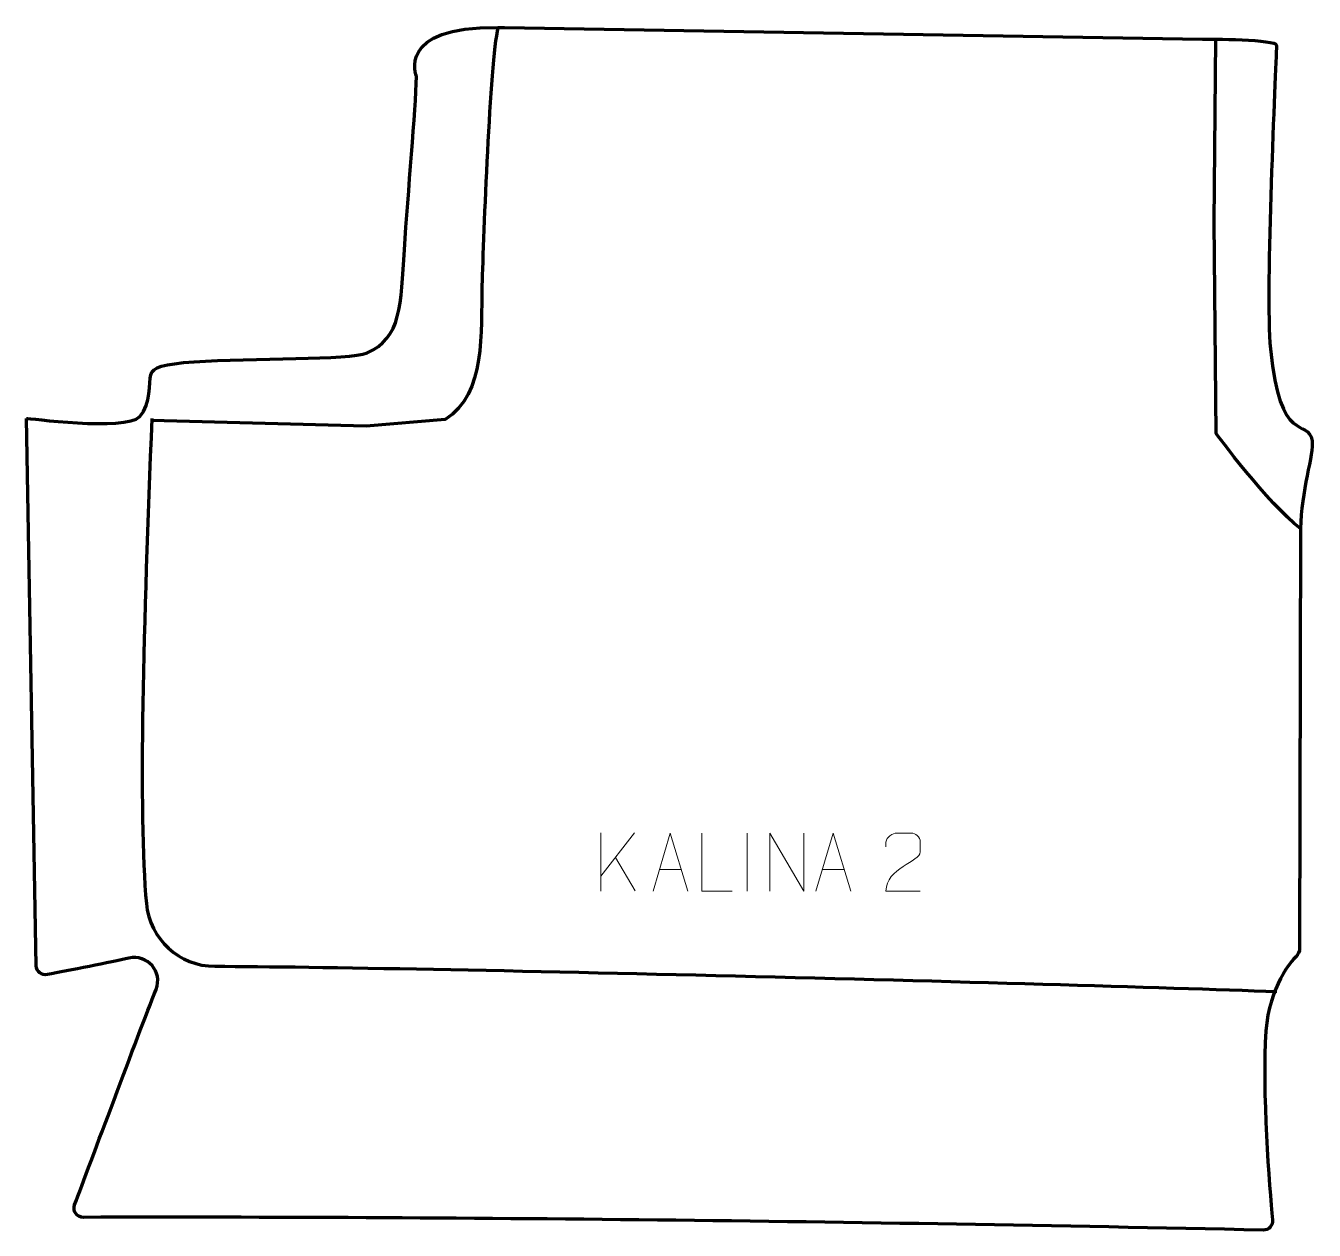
# Model space of a CAD drawing. Header units: millimetres. Extents: x -277 to 277, y -259 to 259.
import ezdxf

# ---------------------------------------------------------------- set-up
doc = ezdxf.new("R2010")
doc.units = ezdxf.units.MM
doc.header["$MEASUREMENT"] = 0
for name, color, linetype in [('layer 1', 7, 'Continuous'), ('layer 2', 7, 'Continuous'), ('layer 3', 7, 'Continuous')]:
    doc.layers.add(name, color=color, linetype=linetype)

msp = doc.modelspace()

# ---------------------------------------------------------------- linework, layer by layer
at = {"layer": 'layer 1', "color": 250, "lineweight": 9}
for points in [[(-29.4258, -87.7754), (-29.4258, -87.7754), (-29.4258, -112.729), (-29.4258, -112.729)], [(-15.0496, -87.7754), (-15.0496, -87.7754), (-29.4258, -106.4151), (-29.4258, -106.4151)], [(33.4226, -87.794), (33.4226, -87.794), (33.4226, -112.7681), (33.4226, -112.7681)], [(-14.7243, -112.6332), (-14.7243, -112.6332), (-23.1948, -98.3196), (-23.1948, -98.3196)], [(-4.3253, -103.5084), (-4.3253, -103.5084), (5.1704, -103.5084), (5.1704, -103.5084)], [(65.6747, -103.5084), (65.6747, -103.5084), (75.1704, -103.5084), (75.1704, -103.5084)]]:
    msp.add_open_spline(points, degree=3, dxfattribs=at)
for points, knots in [([(-7.0479, -112.7578), (-7.0479, -112.7578), (0.3231, -87.8043), (0.3231, -87.8043), (0.3231, -87.8043), (0.3231, -87.8043), (7.893, -112.7578), (7.893, -112.7578)], [0, 0, 0, 0, 0.33333333, 0.33333333, 0.33333333, 0.33333333, 1, 1, 1, 1]), ([(26.8971, -112.7579), (26.8971, -112.7579), (13.948, -112.7579), (13.948, -112.7579), (13.948, -112.7579), (13.948, -112.7579), (13.948, -87.8043), (13.948, -87.8043)], [0, 0, 0, 0, 0.33333333, 0.33333333, 0.33333333, 0.33333333, 1, 1, 1, 1]), ([(43.0952, -112.7578), (43.0952, -112.7578), (43.0952, -87.8043), (43.0952, -87.8043), (43.0952, -87.8043), (43.0952, -87.8043), (57.75, -112.7578), (57.75, -112.7578), (57.75, -112.7578), (57.75, -112.7578), (57.75, -87.8043), (57.75, -87.8043)], [0, 0, 0, 0, 0.25, 0.25, 0.25, 0.25, 0.5, 0.5, 0.5, 0.5, 1, 1, 1, 1]), ([(62.9521, -112.7578), (62.9521, -112.7578), (70.3231, -87.8043), (70.3231, -87.8043), (70.3231, -87.8043), (70.3231, -87.8043), (77.893, -112.7578), (77.893, -112.7578)], [0, 0, 0, 0, 0.33333333, 0.33333333, 0.33333333, 0.33333333, 1, 1, 1, 1]), ([(107.794, -112.7682), (102.8796, -112.7679), (97.9652, -112.7679), (93.0511, -112.7682), (93.0511, -112.7682), (93.0511, -102.8359), (107.7021, -100.1947), (107.794, -95.8844), (107.794, -95.8844), (107.7937, -94.4603), (107.7937, -93.0366), (107.794, -91.6133), (107.794, -91.6133), (107.7771, -89.5362), (105.6543, -87.8114), (103.9833, -87.7941), (103.9833, -87.7941), (101.9101, -87.7945), (99.8372, -87.7945), (97.7648, -87.7941), (97.7648, -87.7941), (95.9427, -87.7776), (93.118, -89.5697), (93.0511, -91.6633), (93.0511, -91.6633), (93.0511, -91.6633), (93.0511, -93.7181), (93.0511, -93.7181)], [0, 0, 0, 0, 0.125, 0.125, 0.125, 0.125, 0.25, 0.25, 0.25, 0.25, 0.375, 0.375, 0.375, 0.375, 0.5, 0.5, 0.5, 0.5, 0.625, 0.625, 0.625, 0.625, 0.75, 0.75, 0.75, 0.75, 1, 1, 1, 1])]:
    msp.add_open_spline(points, degree=3, knots=knots, dxfattribs=at)
at = {"layer": 'layer 2', "color": 230, "lineweight": 200}
msp.add_open_spline([(-276.2034, 90.383), (-276.2034, 90.383), (-271.9898, -144.8312), (-271.9898, -144.8312), (-271.9898, -144.8312), (-271.9454, -147.3162), (-269.6653, -149.158), (-267.2231, -148.6796), (-267.2231, -148.6796), (-258.4291, -146.9581), (-239.6592, -143.2567), (-232.2152, -141.5867), (-232.2152, -141.5867), (-224.2417, -139.7974), (-217.5665, -147.4393), (-220.5471, -155.0374), (-220.5471, -155.0374), (-228.541, -175.416), (-249.0335, -230.1956), (-255.544, -247.6253), (-255.544, -247.6253), (-256.5202, -250.2391), (-254.5824, -253.0211), (-251.7884, -253.014), (-251.7884, -253.014), (-92.3924, -252.6358), (77.5363, -254.6908), (255.0633, -258.5008), (255.0633, -258.5008), (257.464, -258.5523), (259.3718, -256.4963), (259.1319, -254.1108), (259.1319, -254.1108), (257.748, -240.3631), (254.5017, -198.2781), (256.2744, -172.9077), (256.2744, -172.9077), (257.6097, -153.7963), (267.5531, -142.3928), (269.1085, -141.006), (269.1085, -141.006), (270.164, -140.0652), (270.7616, -138.719), (270.7644, -137.3064), (270.7644, -137.3064), (270.7644, -137.3064), (271.1514, 43.1027), (271.1514, 43.1027), (271.1514, 43.1027), (271.1865, 58.5947), (277.034, 75.5126), (276.1057, 80.8422), (276.1057, 80.8422), (274.3346, 91.0104), (262.2385, 78.1334), (258.199, 120.3127), (258.199, 120.3127), (255.7885, 145.4823), (260.6186, 241.2934), (260.8433, 250.7694), (260.8433, 250.7694), (260.9089, 253.5394), (231.8393, 253.4447), (229.0643, 253.4906), (229.0643, 253.4906), (229.0643, 253.4906), (-70.909, 258.4509), (-70.909, 258.4509), (-70.909, 258.4509), (-70.909, 258.4509), (-73.7263, 258.4975), (-73.7263, 258.4975), (-73.7263, 258.4975), (-117.6563, 259.2229), (-108.6251, 237.3736), (-108.6251, 237.3736), (-108.6251, 237.3736), (-109.1018, 222.5773), (-112.2007, 187.9381), (-113.8501, 162.9158), (-113.8501, 162.9158), (-115.412, 139.2213), (-115.1038, 124.8837), (-129.9038, 118.6423), (-129.9038, 118.6423), (-137.5214, 115.4299), (-179.2064, 116.5663), (-204.2344, 114.7744), (-204.2344, 114.7744), (-217.4314, 113.8295), (-221.975, 112.409), (-222.783, 109.2015), (-222.783, 109.2015), (-223.6175, 105.889), (-222.5698, 96.7559), (-227.5875, 91.2468), (-227.5875, 91.2468), (-233.5937, 84.6518), (-276.5257, 90.8036), (-276.2034, 90.383)], degree=3, knots=[0, 0, 0, 0, 0.03846154, 0.03846154, 0.03846154, 0.03846154, 0.07692308, 0.07692308, 0.07692308, 0.07692308, 0.11538462, 0.11538462, 0.11538462, 0.11538462, 0.15384615, 0.15384615, 0.15384615, 0.15384615, 0.19230769, 0.19230769, 0.19230769, 0.19230769, 0.23076923, 0.23076923, 0.23076923, 0.23076923, 0.26923077, 0.26923077, 0.26923077, 0.26923077, 0.30769231, 0.30769231, 0.30769231, 0.30769231, 0.34615385, 0.34615385, 0.34615385, 0.34615385, 0.38461538, 0.38461538, 0.38461538, 0.38461538, 0.42307692, 0.42307692, 0.42307692, 0.42307692, 0.46153846, 0.46153846, 0.46153846, 0.46153846, 0.5, 0.5, 0.5, 0.5, 0.53846154, 0.53846154, 0.53846154, 0.53846154, 0.57692308, 0.57692308, 0.57692308, 0.57692308, 0.61538462, 0.61538462, 0.61538462, 0.61538462, 0.65384615, 0.65384615, 0.65384615, 0.65384615, 0.69230769, 0.69230769, 0.69230769, 0.69230769, 0.73076923, 0.73076923, 0.73076923, 0.73076923, 0.76923077, 0.76923077, 0.76923077, 0.76923077, 0.80769231, 0.80769231, 0.80769231, 0.80769231, 0.84615385, 0.84615385, 0.84615385, 0.84615385, 0.88461538, 0.88461538, 0.88461538, 0.88461538, 0.92307692, 0.92307692, 0.92307692, 0.92307692, 1, 1, 1, 1], dxfattribs=at)
at = {"layer": 'layer 3', "color": 142, "lineweight": 200}
for points, knots in [([(-73.7263, 258.4975), (-77.1168, 243.195), (-79.9901, 168.5274), (-80.5295, 147.5738), (-80.5295, 147.5738), (-81.0406, 127.7211), (-78.6585, 101.2579), (-96.3054, 89.9148), (-96.3054, 89.9148), (-96.3054, 89.9148), (-130.236, 87.0773), (-130.236, 87.0773), (-130.236, 87.0773), (-130.236, 87.0773), (-222.473, 89.5448), (-222.473, 89.5448)], [0, 0, 0, 0, 0.2, 0.2, 0.2, 0.2, 0.4, 0.4, 0.4, 0.4, 0.6, 0.6, 0.6, 0.6, 1, 1, 1, 1]), ([(271.1514, 43.1027), (257.2077, 53.776), (234.8865, 83.8837), (234.8865, 83.8837), (234.8865, 83.8837), (234.8865, 83.8837), (234.0055, 174.7698), (234.0055, 174.7698), (234.0055, 174.7698), (234.0055, 174.7698), (234.7062, 253.4419), (234.7062, 253.4419)], [0, 0, 0, 0, 0.25, 0.25, 0.25, 0.25, 0.5, 0.5, 0.5, 0.5, 1, 1, 1, 1]), ([(-222.3896, 90.4628), (-225.8761, 2.1526), (-228.3342, -79.0894), (-224.7204, -118.1401), (-224.7204, -118.1401), (-223.3107, -133.372), (-210.5486, -145.0363), (-195.2518, -145.0775), (-195.2518, -145.0775), (-108.9595, -145.3111), (162.8544, -152.2851), (260.9075, -155.9219)], [0, 0, 0, 0, 0.25, 0.25, 0.25, 0.25, 0.5, 0.5, 0.5, 0.5, 1, 1, 1, 1])]:
    msp.add_open_spline(points, degree=3, knots=knots, dxfattribs=at)

doc.saveas('drawing.dxf')
